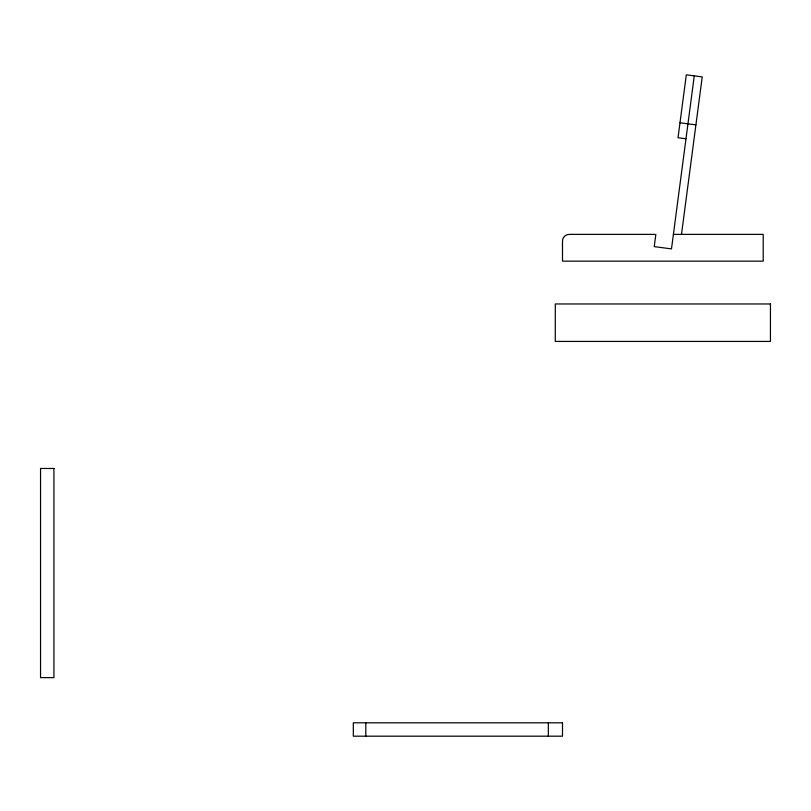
<?xml version="1.0" encoding="UTF-8"?>
<svg xmlns="http://www.w3.org/2000/svg" width="811" height="811" viewBox="0 0 811 811"><rect width="100%" height="100%" fill="white"/><g stroke="black" fill="none" stroke-linecap="round" stroke-linejoin="round"><path stroke-width="1.22" d="M655.846 234.389L654.234 246.625L671.488 248.896L694.267 75.859M681.493 234.379L702.225 76.913L686.309 74.815L678.026 137.728L685.984 138.772M654.7 234.379L569.322 234.379C565.703 234.227 562.408 237.441 562.499 241.07L562.499 261.142L763.212 261.142L763.222 234.379L673.394 234.379M679.993 122.765L695.909 124.864M548.327 722.804L548.327 736.185M365.812 722.804L365.812 736.185M770.43 303.963L555.292 303.963L555.271 341.431L770.43 341.431L770.45 303.963M53.931 468.464L40.55 468.464L40.55 677.651L53.931 677.651L53.931 468.464M562.499 722.804L353.312 722.804L353.312 736.185L562.499 736.185L562.499 722.804"/></g></svg>
